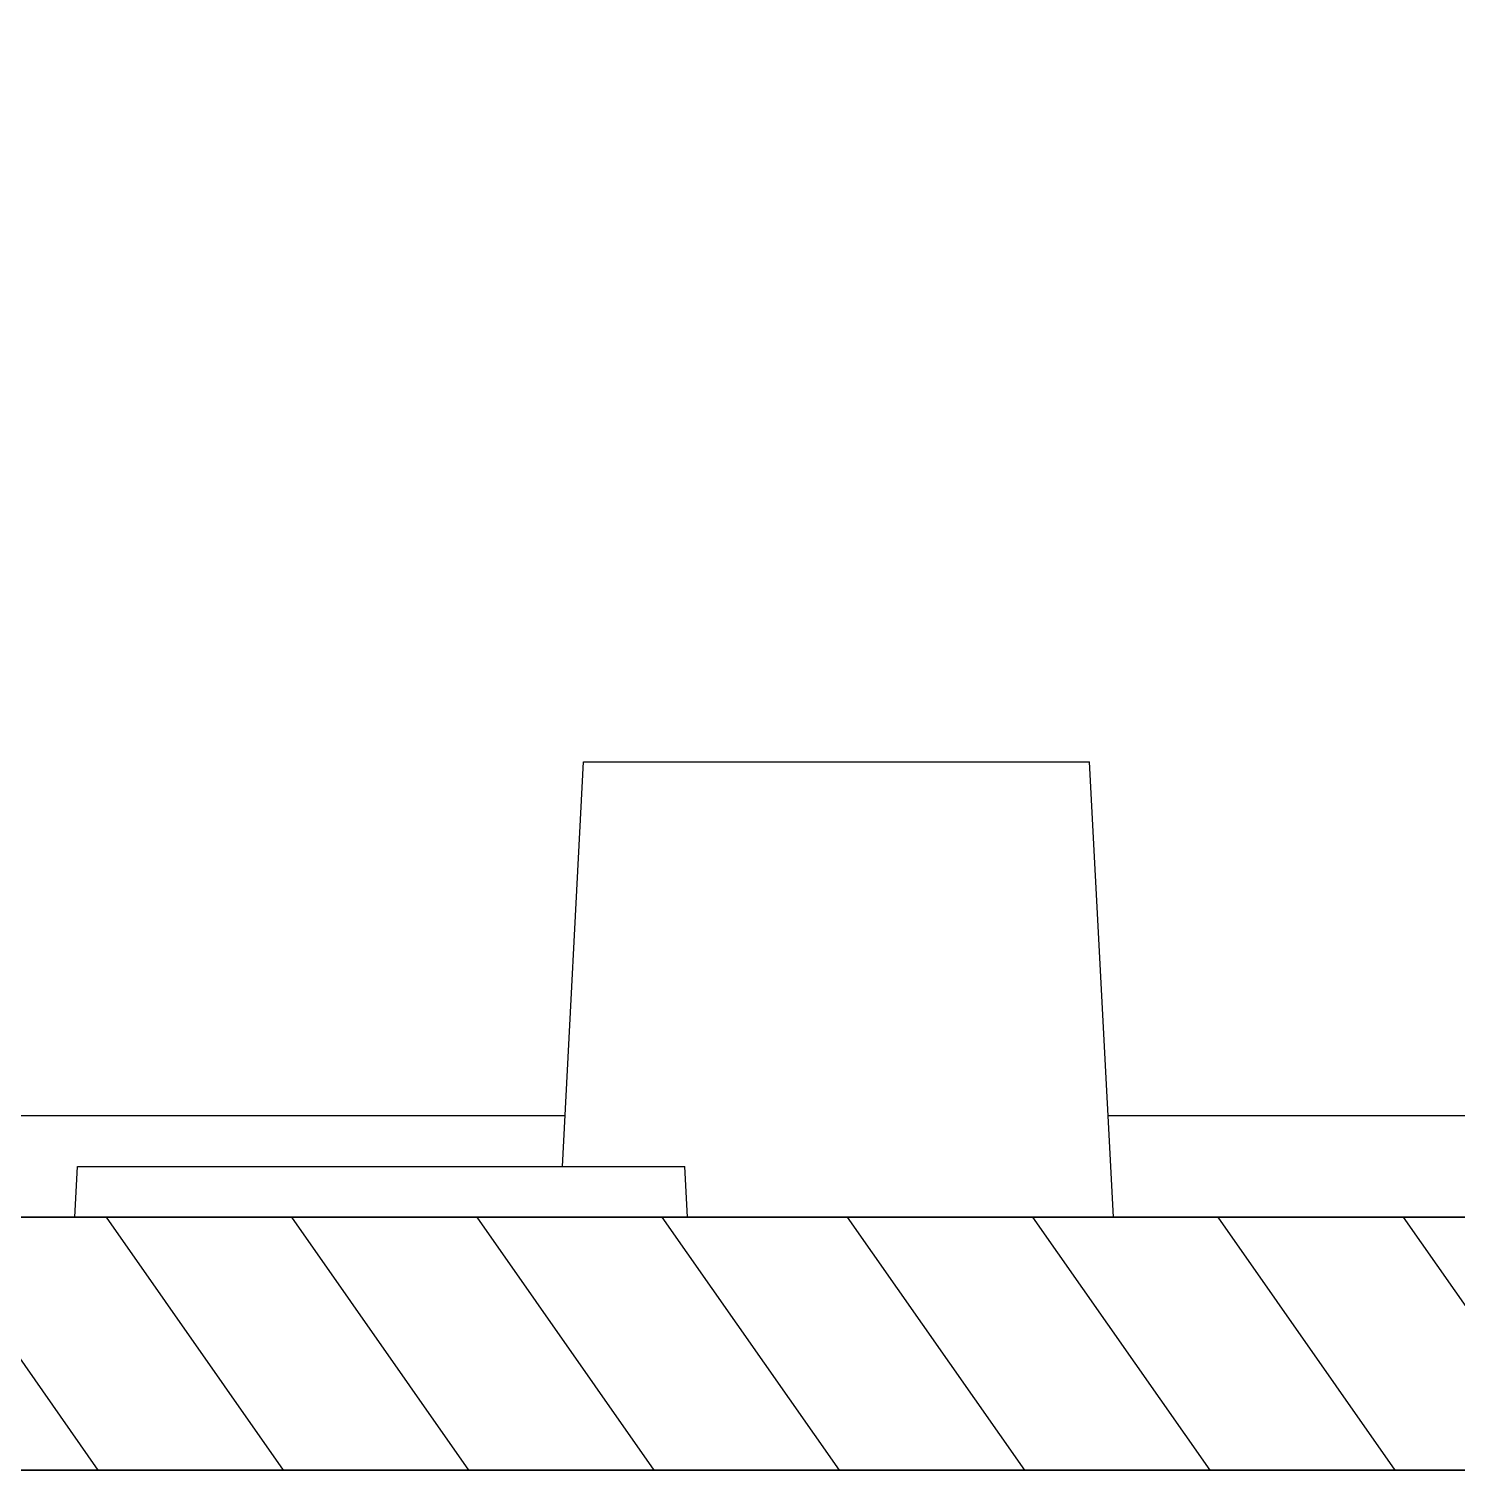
# Model space of a CAD drawing. Header units: millimetres. Extents: x 2279 to 2636, y 1024 to 1272.
# Drawn here: x 2394.8 to 2408.91, y 1060.98 to 1075.22 of the extents above; entities that cross this region are included whole.
import ezdxf

# ---------------------------------------------------------------- set-up
doc = ezdxf.new("R2010")
doc.units = ezdxf.units.MM

msp = doc.modelspace()

# ---------------------------------------------------------------- hatches: boundary and pattern name
at = {"linetype": 'Continuous'}
h = msp.add_hatch(dxfattribs=at)
h.set_pattern_fill('DEFAULT__2', color=2, scale=1.5, angle=125, style=0, pattern_type=0)
h.set_pattern_definition([(125, (2026.694556060309, 973.0997788349571), (-1.2287280664, -0.8603646545), [])])
edge = h.paths.add_edge_path()
edge.add_line((2356.180506594409, 1075.230061396257), (2357.007733569809, 1075.230061396257))
edge.add_line((2357.249283937309, 1070.621005817357), (2357.007733569809, 1075.230061396257))
edge.add_spline(control_points=[(2358.086891375009, 1067.607685765457), (2358.049879456309, 1067.783670201657), (2357.977000459109, 1068.121314265657), (2357.871883835109, 1068.582576226557), (2357.769210555909, 1069.005437516957), (2357.667693984009, 1069.392903458657), (2357.565644765909, 1069.748763917257), (2357.460849684409, 1070.077101930957), (2357.355216061109, 1070.369376885957), (2357.284493816509, 1070.540975793257), (2357.249283937309, 1070.621005817357)], knot_values=[0, 0, 0, 0, 0.125, 0.25, 0.375, 0.5, 0.625, 0.75, 0.875, 1, 1, 1, 1], degree=3, periodic=0)
edge.add_spline(control_points=[(2358.086890366909, 1067.607685562957), (2358.131297856309, 1067.396543431857), (2358.220108839509, 1066.973705367557), (2358.353312298109, 1066.337788934057), (2358.442106384009, 1065.912733944657), (2358.486501160609, 1065.699929111757)], knot_values=[0, 0, 0, 0, 0.3333333333, 0.6666666667, 1, 1, 1, 1], degree=3, periodic=0)
edge.add_arc((2360.003456178509, 1066.014401120157), 1.5490833892, 191.7118030794, 246.0110170649)
edge.add_spline(control_points=[(2361.500451812409, 1063.480061396257), (2361.429571191809, 1063.555406018257), (2361.286367576709, 1063.691854342657), (2361.074913084209, 1063.858840270557), (2360.868089328909, 1063.996111626657), (2360.672878973309, 1064.106121093757), (2360.496086742009, 1064.192131133657), (2360.336212985809, 1064.260504484057), (2360.191982574009, 1064.315691972057), (2360.060377848109, 1064.361769098257), (2359.938298846609, 1064.401845595857), (2359.822646286109, 1064.438460913857), (2359.709479017709, 1064.474289419157), (2359.596137336009, 1064.511798862957), (2359.483728185709, 1064.552641439557), (2359.410124652509, 1064.583056948257), (2359.373697543209, 1064.599208007757)], knot_values=[0, 0, 0, 0, 0.0714285714, 0.1428571429, 0.2142857143, 0.2857142857, 0.3571428571, 0.4285714286, 0.5, 0.5714285714, 0.6428571429, 0.7142857143000001, 0.7857142856999999, 0.8571428570999999, 0.9285714286, 1, 1, 1, 1], degree=3, periodic=0)
edge.add_line((2361.500451812409, 1063.480061396257), (2371.280506594409, 1063.480061396257))
edge.add_line((2371.280506594409, 1063.480061396257), (2371.513660423509, 1062.980061396257))
edge.add_line((2371.513660423509, 1062.980061396257), (2372.018467698009, 1062.980061396257))
edge.add_line((2372.280506594409, 1067.980061396257), (2372.018467698009, 1062.980061396257))
edge.add_line((2372.280506594409, 1067.980061396257), (2373.530506594409, 1067.980061396257))
edge.add_line((2373.617781919109, 1062.980061396257), (2373.530506594409, 1067.980061396257))
edge.add_line((2373.617781919109, 1062.980061396257), (2375.943231269809, 1062.980061396257))
edge.add_line((2375.943231269809, 1062.980061396257), (2376.030506594409, 1067.980061396257))
edge.add_line((2376.030506594409, 1067.980061396257), (2377.280506594409, 1067.980061396257))
edge.add_line((2377.280506594409, 1067.980061396257), (2377.542545490809, 1062.980061396257))
edge.add_line((2377.542545490809, 1062.980061396257), (2378.047352765409, 1062.980061396257))
edge.add_line((2378.280506594409, 1063.480061396257), (2378.047352765409, 1062.980061396257))
edge.add_line((2378.280506594409, 1063.480061396257), (2388.780506594409, 1063.480061396257))
edge.add_line((2388.780506594409, 1060.980061396257), (2388.780506594409, 1063.480061396257))
edge.add_line((2360.130707389609, 1060.980061396257), (2388.780506594409, 1060.980061396257))
edge.add_spline(control_points=[(2359.886166644309, 1061.012631862157), (2359.925995256909, 1061.002161766157), (2360.006484007909, 1060.986017094157), (2360.088982910009, 1060.980052921857), (2360.130707389609, 1060.980052921857)], knot_values=[0, 0, 0, 0, 0.5, 1, 1, 1, 1], degree=3, periodic=0)
edge.add_spline(control_points=[(2359.424934680309, 1061.305222273357), (2359.446331852209, 1061.273137904057), (2359.499252221609, 1061.213429289557), (2359.603601429409, 1061.132903290657), (2359.732090517009, 1061.062885378757), (2359.832067154209, 1061.026880523657), (2359.886166642909, 1061.012663327557)], knot_values=[0, 0, 0, 0, 0.25, 0.5, 0.75, 1, 1, 1, 1], degree=3, periodic=0)
edge.add_arc((2250.759929418909, 988.842292496457), 130.609952024, 33.6972188683, 33.9403560098)
edge.add_spline(control_points=[(2358.322311511609, 1062.241049746657), (2358.381743621609, 1062.215606804557), (2358.496293877209, 1062.166083714457), (2358.653358418809, 1062.094953579957), (2358.798114637709, 1062.022729730057), (2358.928222929909, 1061.945817553657), (2359.038365283809, 1061.861313321957), (2359.093983786609, 1061.799080798057), (2359.116455809409, 1061.765694625757)], knot_values=[0, 0, 0, 0, 0.1666666667, 0.3333333333, 0.5, 0.6666666667, 0.8333333333, 1, 1, 1, 1], degree=3, periodic=0)
edge.add_spline(control_points=[(2355.777948682809, 1065.156218832857), (2355.897232968509, 1064.781840943757), (2356.193706396009, 1064.104665324257), (2356.778831633409, 1063.306221629957), (2357.481806493509, 1062.677725788757), (2358.028480579709, 1062.366840994057), (2358.322313647709, 1062.241054534757)], knot_values=[0, 0, 0, 0, 0.25, 0.5, 0.75, 1, 1, 1, 1], degree=3, periodic=0)
edge.add_spline(control_points=[(2355.427153066109, 1065.968645638557), (2355.434254186409, 1065.965266553757), (2355.447061497609, 1065.955195636457), (2355.464735089909, 1065.935072598157), (2355.481390004309, 1065.911551284357), (2355.497691344709, 1065.885059076857), (2355.513926315109, 1065.855742328457), (2355.530319505709, 1065.823585321757), (2355.547015996109, 1065.788521985357), (2355.564128815809, 1065.750448643557), (2355.581761018809, 1065.709208114357), (2355.600010658609, 1065.664598765757), (2355.618960489909, 1065.616413525957), (2355.638683804409, 1065.564438905257), (2355.659256550109, 1065.508429873657), (2355.680761566809, 1065.448099515357), (2355.703283353909, 1065.383134149757), (2355.726897135609, 1065.313227245257), (2355.751673847109, 1065.238072284057), (2355.769055218209, 1065.184126023957), (2355.777947190809, 1065.156218533357)], knot_values=[0, 0, 0, 0, 0.05555555559999999, 0.1111111111, 0.1666666667, 0.2222222222, 0.2777777778, 0.3333333333, 0.3888888889, 0.4444444444, 0.5, 0.5555555556, 0.6111111111, 0.6666666667, 0.7222222222, 0.7777777778, 0.8333333333, 0.8888888889, 0.9444444444, 1, 1, 1, 1], degree=3, periodic=0)
edge.add_spline(control_points=[(2354.771949600509, 1070.127954016457), (2354.776734009009, 1070.036662063757), (2354.788150931709, 1069.849745377957), (2354.811319861409, 1069.550900854557), (2354.839132984809, 1069.250005447757), (2354.869438934909, 1068.960314340857), (2354.899505607909, 1068.697620426657), (2354.928241216109, 1068.462850338957), (2354.955386037709, 1068.252816743057), (2354.980848314009, 1068.064554488557), (2355.004673161309, 1067.895187124457), (2355.027006472709, 1067.741872871657), (2355.048098871709, 1067.601599572957), (2355.068217015009, 1067.471726639457), (2355.087418414409, 1067.351257520557), (2355.105686595509, 1067.239765815957), (2355.123044681909, 1067.136650890757), (2355.139522718709, 1067.041339260857), (2355.155161752509, 1066.953243957857), (2355.170011865409, 1066.871777967657), (2355.184132126009, 1066.796352877357), (2355.197590150009, 1066.726380880357), (2355.210462215709, 1066.661275441957), (2355.222833689209, 1066.600452013457), (2355.234799902409, 1066.543328433057), (2355.246467463409, 1066.489325723457), (2355.257956608409, 1066.437867537757), (2355.269403468709, 1066.388385383357), (2355.280968832909, 1066.340302530057), (2355.292846656009, 1066.293042491157), (2355.305098899209, 1066.246710661957), (2355.317541594509, 1066.202350721257), (2355.330049456409, 1066.160707725657), (2355.342385311409, 1066.122728879657), (2355.354858689309, 1066.087689891657), (2355.367333496909, 1066.056335714157), (2355.379867536209, 1066.028813365857), (2355.392940910809, 1066.004668680457), (2355.407401206809, 1065.983830300057), (2355.419624236309, 1065.972207465057), (2355.427155736109, 1065.968623990857)], knot_values=[0, 0, 0, 0, 0.0263157895, 0.0526315789, 0.0789473684, 0.1052631579, 0.1315789474, 0.1578947368, 0.1842105263, 0.2105263158, 0.2368421053, 0.2631578947, 0.2894736842, 0.3157894737, 0.3421052632, 0.3684210526, 0.3947368421, 0.4210526315999999, 0.4473684211, 0.4736842105, 0.5, 0.5263157895, 0.5526315789, 0.5789473684, 0.6052631579, 0.6315789474, 0.6578947368, 0.6842105262999999, 0.7105263158, 0.7368421053, 0.7631578947, 0.7894736842, 0.8157894737000001, 0.8421052631999999, 0.8684210526, 0.8947368420999999, 0.9210526316, 0.9473684211, 0.9736842105, 1, 1, 1, 1], degree=3, periodic=0)
edge.add_line((2354.771693525609, 1070.127940596057), (2354.530506594409, 1074.730061396257))
edge.add_line((2354.530506594409, 1074.730061396257), (2355.380506594409, 1074.730061396257))
edge.add_line((2355.380506594409, 1074.730061396257), (2355.393596896109, 1076.230061396257))
edge.add_line((2356.171779726609, 1076.230061396257), (2355.393596896109, 1076.230061396257))
edge.add_line((2356.180506594409, 1075.230061396257), (2356.171779726609, 1076.230061396257))
edge = h.paths.add_edge_path()
edge.add_line((2388.780506594409, 1060.980061396257), (2388.780506594409, 1063.480061396257))
edge.add_line((2388.780506594409, 1060.980061396257), (2388.780506594409, 1063.480061396257))
edge = h.paths.add_edge_path()
edge.add_line((2421.380506594409, 1075.230061396257), (2420.553279619109, 1075.230061396257))
edge.add_line((2421.380506594409, 1075.230061396257), (2421.389233462209, 1076.230061396257))
edge.add_line((2422.167416292709, 1076.230061396257), (2421.389233462209, 1076.230061396257))
edge.add_line((2422.180506594409, 1074.730061396257), (2422.167416292709, 1076.230061396257))
edge.add_line((2423.030506594409, 1074.730061396257), (2422.180506594409, 1074.730061396257))
edge.add_line((2422.558224469509, 1065.718381615057), (2423.030506594409, 1074.730061396257))
edge.add_spline(control_points=[(2422.558224469509, 1065.718381615057), (2422.411225740808, 1062.913478779057), (2420.373828928809, 1060.980061396257), (2417.565076795709, 1060.980061396257)], knot_values=[0, 0, 0, 0, 1, 1, 1, 1], weights=[1, 0.8169162473, 0.8169162473, 1], degree=3, periodic=0)
edge.add_line((2417.565076795709, 1060.980061396257), (2416.680506594409, 1060.980061396257))
edge.add_line((2416.680506594409, 1060.980061396257), (2416.680506594409, 1061.480061396257))
edge.add_line((2416.680506594409, 1061.480061396257), (2415.380506594409, 1062.780061396257))
edge.add_line((2415.380506594409, 1075.130061396257), (2415.380506594409, 1062.780061396257))
edge.add_line((2416.530506594409, 1075.130061396257), (2415.380506594409, 1075.130061396257))
edge.add_line((2416.530506594409, 1075.130061396257), (2416.594124427009, 1062.980061396257))
edge.add_line((2417.047352765409, 1062.980061396257), (2416.594124427009, 1062.980061396257))
edge.add_line((2417.047352765409, 1062.980061396257), (2417.264002623909, 1063.444668517157))
edge.add_line((2417.264002623909, 1063.444668517157), (2417.280506594409, 1063.480061396257))
edge.add_line((2417.312591878009, 1063.480061396257), (2417.280506594409, 1063.480061396257))
edge.add_spline(control_points=[(2418.452300969909, 1064.079995585457), (2418.373315600809, 1064.046215980857), (2418.215902169709, 1063.977940777657), (2417.983241994409, 1063.870761109857), (2417.753723827309, 1063.754803564957), (2417.529235004409, 1063.626704716857), (2417.383827081809, 1063.530989050657), (2417.312591878009, 1063.480061396257)], knot_values=[0, 0, 0, 0, 0.2, 0.4, 0.6, 0.8, 1, 1, 1, 1], degree=3, periodic=0)
edge.add_spline(control_points=[(2419.768358551109, 1065.635765345757), (2419.743995234109, 1065.536403189757), (2419.682773015009, 1065.343392670957), (2419.553876409209, 1065.068840270857), (2419.390771798709, 1064.814771120057), (2419.195806920209, 1064.584535176057), (2418.972345548709, 1064.381988761257), (2418.723482161609, 1064.210520821957), (2418.545064440409, 1064.119656605057), (2418.452304715209, 1064.079987151457)], knot_values=[0, 0, 0, 0, 0.1428571429, 0.2857142857, 0.4285714286, 0.5714285714, 0.7142857143000001, 0.8571428570999999, 1, 1, 1, 1], degree=3, periodic=0)
edge.add_arc((2927.775015437709, 941.1299500838571), 523.0415518333999, 166.0650980652, 166.2289982589)
edge.add_line((2420.126596214109, 1067.088457023157), (2420.553279619109, 1075.230061396257))
edge = h.paths.add_edge_path()
edge.add_line((2410.880506594409, 1060.980061396257), (2388.780506594409, 1060.980061396257))
edge.add_line((2388.780506594409, 1060.980061396257), (2388.780506594409, 1063.480061396257))
edge.add_line((2410.280506594409, 1063.480061396257), (2388.780506594409, 1063.480061396257))
edge.add_line((2410.513660423509, 1062.980061396257), (2410.280506594409, 1063.480061396257))
edge.add_line((2410.966888761809, 1062.980061396257), (2410.513660423509, 1062.980061396257))
edge.add_line((2411.030506594409, 1075.130061396257), (2410.966888761809, 1062.980061396257))
edge.add_line((2412.180506594409, 1075.130061396257), (2411.030506594409, 1075.130061396257))
edge.add_line((2412.180506594409, 1075.130061396257), (2412.180506594409, 1062.780061396257))
edge.add_line((2410.880506594409, 1061.480061396257), (2412.180506594409, 1062.780061396257))
edge.add_line((2410.880506594409, 1060.980061396257), (2410.880506594409, 1061.480061396257))

# ---------------------------------------------------------------- linework, layer by layer
at = {"color": 7, "linetype": 'Continuous'}
for p, q in [((2400.070875477309, 1063.980061396257), (2400.280506594409, 1067.980061396257)), ((2400.280506594409, 1067.980061396257), (2405.280506594409, 1067.980061396257)), ((2405.516341601209, 1063.480061396257), (2405.280506594409, 1067.980061396257)), ((2400.097079366909, 1064.480061396257), (2377.463933821909, 1064.480061396257)), ((2410.974742815209, 1064.480061396257), (2405.463933821909, 1064.480061396257)), ((2395.254302704809, 1063.480061396257), (2395.280506594409, 1063.980061396257)), ((2395.280506594409, 1063.980061396257), (2401.280506594409, 1063.980061396257)), ((2401.306710484109, 1063.480061396257), (2401.280506594409, 1063.980061396257)), ((2377.516341601209, 1063.480061396257), (2410.969506779609, 1063.480061396257)), ((2410.280506594409, 1063.480061396257), (2388.780506594409, 1063.480061396257)), ((2359.995676103209, 1060.980061396257), (2417.565304966709, 1060.980061396257)), ((2410.880506594409, 1060.980061396257), (2388.780506594409, 1060.980061396257))]:
    msp.add_line(p, q, dxfattribs=at)

doc.saveas('drawing.dxf')
